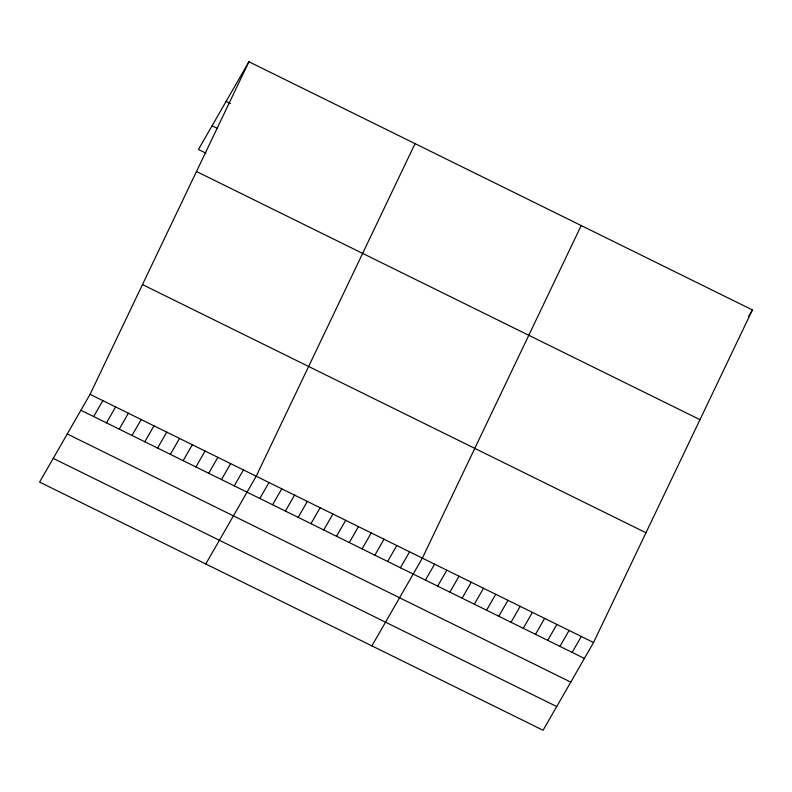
<?xml version="1.0" encoding="UTF-8"?>
<svg xmlns="http://www.w3.org/2000/svg" width="792" height="792" viewBox="0 0 792 792"><rect width="100%" height="100%" fill="white"/><g stroke="black" fill="none" stroke-linecap="round" stroke-linejoin="round"><path stroke-width="1.19" d="M90.06 394.337L248.906 61.746L752.4 309.92L593.554 642.51L543.094 730.254L39.6 482.08L90.06 394.337L593.554 642.51M415.058 143.639L256.212 476.23L205.752 563.983M581.209 225.542L422.364 558.132L371.903 645.876M248.906 61.746L198.445 149.49L205.9 153.163M93.674 416.562L102.841 400.633M106.455 422.869L115.622 406.93M119.236 429.165L128.403 413.236M132.016 435.461L141.184 419.532M144.797 441.768L153.965 425.839M157.578 448.064L166.746 432.135M170.359 454.361L179.527 438.431M183.14 460.667L192.308 444.738M195.921 466.963L205.088 451.034M208.702 473.26L217.869 457.33M221.483 479.566L230.65 463.637M234.264 485.862L243.431 469.933M259.825 498.465L268.993 482.536M272.606 504.761L281.774 488.832M285.397 511.058L294.555 495.129M298.178 517.364L307.336 501.435M310.959 523.661L320.117 507.731M323.74 529.967L332.897 514.028M336.521 536.263L345.678 520.334M349.302 542.56L358.459 526.63M362.083 548.866L371.24 532.937M374.863 555.162L384.021 539.233M387.644 561.459L396.802 545.53M400.425 567.765L409.583 551.836M425.433 580.091L434.59 564.161M437.659 586.12L446.817 570.191M449.886 592.139L459.043 576.21M462.112 598.168L471.27 582.239M474.339 604.197L483.496 588.268M486.565 610.226L495.733 594.297M498.792 616.255L507.959 600.326M511.028 622.274L520.186 606.345M523.255 628.303L532.412 612.374M535.481 634.333L544.639 618.404M547.708 640.362L556.865 624.433M748.737 316.295L752.4 309.92M559.934 646.391L569.092 630.462M572.161 652.41L581.318 636.481M226.116 101.366L230.383 103.475M212.078 125.789L217.404 128.413M196.485 171.498L699.979 419.671M142.481 284.575L645.975 532.759M80.893 410.266L584.387 658.439M67.27 433.966L570.765 682.14M53.232 458.38L556.726 706.563"/></g></svg>
